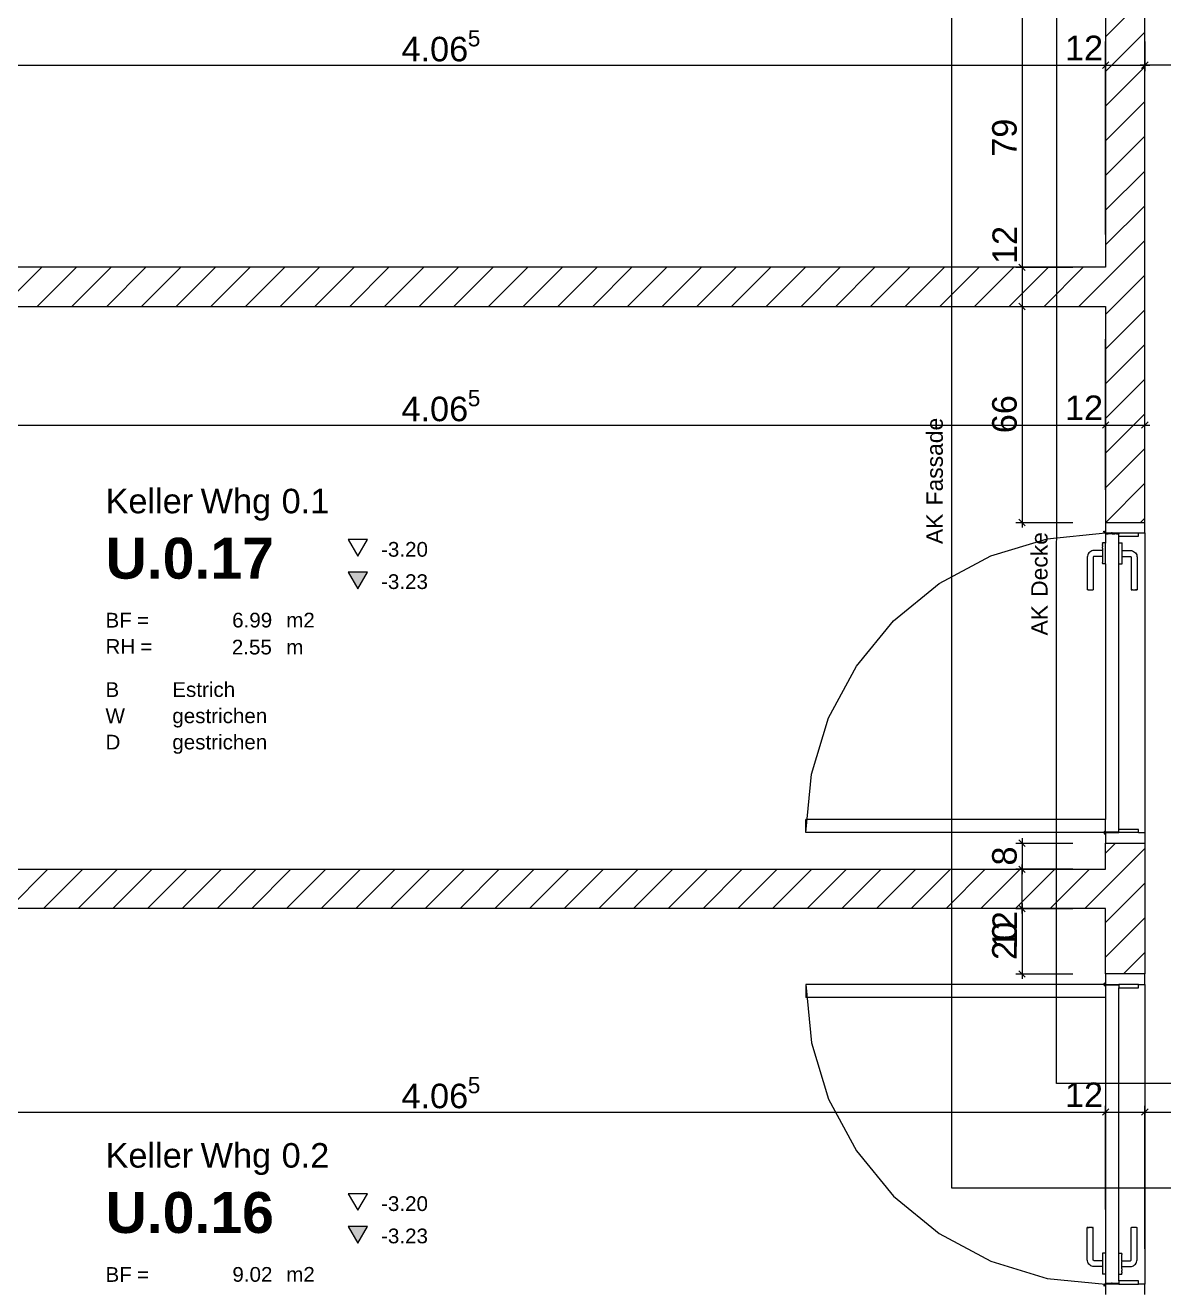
# Model space of a CAD drawing. Extents: x 0 to 1189, y 0 to 841.
# Drawn here: x 69.3 to 138.9, y 533.3 to 610.4 of the extents above; entities that cross this region are included whole.
import ezdxf
from ezdxf.lldxf.tags import DXFTag

# ---------------------------------------------------------------- set-up
doc = ezdxf.new("R2010")
doc.units = 0
doc.layers.get('0').update_dxf_attribs({"lineweight": 35})
for name, color, linetype, lineweight in [('211.6 Mauerwerk Kontur', 7, 'Continuous', 25), ('211.6 Mauerwerk Schraffur', 7, 'Continuous', 25), ('273.0 Innentüren', 7, 'Continuous', 25), ('Bemassung', 7, 'Continuous', 25), ('Gebäude Kontur', 7, 'Continuous', 25), ('Hilfskörper', 7, 'Continuous', 25), ('Raumstempel', 7, 'Continuous', 25)]:
    doc.layers.add(name, color=color, linetype=linetype, lineweight=lineweight)
doc.styles.get("Standard").update_dxf_attribs({"font": 'arial.ttf'})
tags = doc.linetypes.add('DASHED2', pattern=[9.525, 6.35, -3.175]).pattern_tags.tags
tags[6:7] = [DXFTag(74, 4), DXFTag(75, 0), DXFTag(340, '0'), DXFTag(46, 1.0), DXFTag(50, 0.0), DXFTag(44, 0.0), DXFTag(45, 0.0)]
tags[4:5] = [DXFTag(74, 4), DXFTag(75, 0), DXFTag(340, '0'), DXFTag(46, 1.0), DXFTag(50, 0.0), DXFTag(44, 0.0), DXFTag(45, 0.0)]
tags = doc.linetypes.add('Strichlin_lang', pattern=[0.5, 0.3, -0.2]).pattern_tags.tags
tags[6:7] = [DXFTag(74, 4), DXFTag(75, 0), DXFTag(340, '0'), DXFTag(46, 1.0), DXFTag(50, 0.0), DXFTag(44, 0.0), DXFTag(45, 0.0)]
tags[4:5] = [DXFTag(74, 4), DXFTag(75, 0), DXFTag(340, '0'), DXFTag(46, 1.0), DXFTag(50, 0.0), DXFTag(44, 0.0), DXFTag(45, 0.0)]

# ---------------------------------------------------------------- blocks, each defined once
blk = doc.blocks.new('Referenz-A0SO6TOG06', base_point=(4.401, 96.704))
at = {"layer": '211.6 Mauerwerk Kontur', "color": 0, "lineweight": 18}
for p, q in [((135.341, 611.442), (135.341, 595.642)), ((137.74, 580.042), (137.741, 611.442)), ((135.341, 595.642), (54.041, 595.645)), ((54.041, 593.245), (135.341, 593.242)), ((135.341, 593.242), (135.34, 580.042)), ((135.34, 580.042), (137.74, 580.042)), ((135.34, 558.842), (135.34, 560.442)), ((135.34, 560.442), (137.74, 560.442)), ((137.74, 560.442), (137.739, 552.442)), ((54.04, 558.845), (135.34, 558.842)), ((135.339, 556.442), (54.04, 556.445)), ((135.339, 552.442), (135.339, 556.442)), ((137.739, 552.442), (135.339, 552.442))]:
    blk.add_line(p, q, dxfattribs=at)
at = {"layer": '211.6 Mauerwerk Schraffur', "color": 0, "lineweight": 13}
for p, q in [((135.341, 609.737), (137.047, 611.442)), ((135.341, 607.615), (137.741, 610.015)), ((135.341, 605.494), (137.741, 607.894)), ((135.341, 603.372), (137.741, 605.772)), ((135.341, 601.251), (137.741, 603.651)), ((135.341, 599.13), (137.741, 601.53)), ((135.341, 597.008), (137.741, 599.408)), ((133.696, 593.242), (137.741, 597.287)), ((67.937, 593.244), (70.337, 595.644)), ((70.059, 593.244), (72.458, 595.644)), ((72.18, 593.244), (74.58, 595.644)), ((74.301, 593.244), (76.701, 595.644)), ((76.422, 593.244), (78.822, 595.644)), ((78.544, 593.244), (80.943, 595.644)), ((80.665, 593.244), (83.065, 595.644)), ((82.786, 593.244), (85.186, 595.644)), ((84.907, 593.244), (87.307, 595.644)), ((87.029, 593.244), (89.428, 595.644)), ((89.15, 593.244), (91.55, 595.644)), ((91.271, 593.244), (93.671, 595.644)), ((93.392, 593.244), (95.792, 595.644)), ((95.514, 593.244), (97.914, 595.643)), ((97.635, 593.243), (100.035, 595.643)), ((99.756, 593.243), (102.156, 595.643)), ((101.877, 593.243), (104.277, 595.643)), ((103.999, 593.243), (106.399, 595.643)), ((106.12, 593.243), (108.52, 595.643)), ((108.241, 593.243), (110.641, 595.643)), ((110.362, 593.243), (112.762, 595.643)), ((112.484, 593.243), (114.884, 595.643)), ((114.605, 593.243), (117.005, 595.643)), ((116.726, 593.243), (119.126, 595.643)), ((118.847, 593.243), (121.247, 595.643)), ((120.969, 593.243), (123.369, 595.643)), ((123.09, 593.243), (125.49, 595.643)), ((125.211, 593.243), (127.611, 595.643)), ((127.332, 593.243), (129.732, 595.643)), ((129.454, 593.243), (131.854, 595.642)), ((131.575, 593.242), (133.975, 595.642)), ((135.341, 592.765), (137.741, 595.166)), ((135.341, 590.644), (137.741, 593.044)), ((135.34, 588.523), (137.741, 590.923)), ((135.34, 586.401), (137.74, 588.801)), ((135.34, 584.28), (137.74, 586.68)), ((135.34, 582.159), (137.74, 584.559)), ((135.345, 580.042), (137.74, 582.437)), ((137.467, 580.042), (137.74, 580.316)), ((135.34, 559.83), (135.952, 560.442)), ((134.073, 556.442), (137.74, 560.108)), ((68.315, 556.444), (70.715, 558.844)), ((70.436, 556.444), (72.836, 558.844)), ((72.557, 556.444), (74.957, 558.844)), ((74.678, 556.444), (77.078, 558.844)), ((76.8, 556.444), (79.2, 558.844)), ((78.921, 556.444), (81.321, 558.844)), ((81.042, 556.444), (83.442, 558.844)), ((83.163, 556.444), (85.563, 558.844)), ((85.285, 556.444), (87.685, 558.844)), ((87.406, 556.444), (89.806, 558.844)), ((89.527, 556.444), (91.927, 558.844)), ((91.648, 556.444), (94.048, 558.844)), ((93.77, 556.444), (96.17, 558.844)), ((95.891, 556.444), (98.291, 558.843)), ((98.012, 556.443), (100.412, 558.843)), ((100.133, 556.443), (102.533, 558.843)), ((102.255, 556.443), (104.655, 558.843)), ((104.376, 556.443), (106.776, 558.843)), ((106.497, 556.443), (108.897, 558.843)), ((108.618, 556.443), (111.018, 558.843)), ((110.74, 556.443), (113.14, 558.843)), ((112.861, 556.443), (115.261, 558.843)), ((114.982, 556.443), (117.382, 558.843)), ((117.103, 556.443), (119.503, 558.843)), ((119.225, 556.443), (121.625, 558.843)), ((121.346, 556.443), (123.746, 558.843)), ((123.467, 556.443), (125.867, 558.843)), ((125.588, 556.443), (127.988, 558.843)), ((127.71, 556.443), (130.11, 558.842)), ((129.831, 556.442), (132.231, 558.842)), ((131.952, 556.442), (134.352, 558.842)), ((135.339, 555.587), (137.74, 557.987)), ((135.339, 553.466), (137.739, 555.866)), ((136.437, 552.442), (137.739, 553.744))]:
    blk.add_line(p, q, dxfattribs=at)
at = {"layer": '273.0 Innentüren', "color": 0, "lineweight": 13}
for p, q in [((135.34, 580.042), (135.341, 579.419)), ((137.741, 579.402), (137.74, 580.042)), ((128.33, 578.008), (131.766, 579.05)), ((131.766, 579.05), (135.341, 579.402)), ((135.234, 579.509), (135.264, 579.509)), ((135.238, 579.476), (135.234, 579.509)), ((135.238, 579.476), (135.25, 579.446)), ((135.295, 579.399), (135.25, 579.446)), ((135.264, 579.509), (135.267, 579.492)), ((135.277, 579.462), (135.267, 579.492)), ((135.311, 579.427), (135.277, 579.462)), ((135.34, 579.387), (135.295, 579.399)), ((135.311, 579.427), (135.341, 579.419)), ((135.341, 579.402), (135.34, 579.387)), ((135.357, 579.382), (135.34, 579.387)), ((135.34, 579.387), (135.341, 579.352)), ((135.341, 579.352), (135.34, 578.792)), ((135.341, 579.419), (135.341, 579.402)), ((135.341, 579.402), (135.592, 579.402)), ((135.341, 579.352), (135.487, 579.352)), ((135.357, 579.382), (135.592, 579.382)), ((135.487, 579.352), (135.487, 579.372)), ((135.637, 579.372), (135.487, 579.372)), ((135.637, 579.352), (135.487, 579.352)), ((135.592, 579.402), (135.592, 579.382)), ((135.592, 579.402), (135.62, 579.402)), ((135.592, 579.382), (135.608, 579.387)), ((135.592, 579.382), (135.645, 579.382)), ((135.608, 579.387), (135.619, 579.398)), ((135.619, 579.398), (135.62, 579.402)), ((135.62, 579.402), (135.645, 579.402)), ((135.637, 579.352), (135.637, 579.372)), ((135.637, 579.372), (135.645, 579.372)), ((135.637, 579.352), (135.645, 579.352)), ((135.645, 579.382), (135.645, 579.402)), ((135.645, 579.402), (135.691, 579.402)), ((135.645, 579.372), (135.645, 579.382)), ((135.691, 579.382), (135.645, 579.382)), ((135.645, 579.352), (135.645, 579.372)), ((135.691, 579.372), (135.645, 579.372)), ((135.689, 579.352), (135.645, 579.352)), ((135.691, 579.352), (135.689, 579.352)), ((135.741, 579.402), (135.691, 579.402)), ((135.691, 579.382), (135.741, 579.382)), ((135.741, 579.372), (135.691, 579.372)), ((135.741, 579.352), (135.691, 579.352)), ((135.741, 579.402), (135.899, 579.402)), ((135.741, 579.382), (135.899, 579.382)), ((135.741, 579.372), (135.899, 579.372)), ((135.741, 579.352), (135.79, 579.352)), ((135.792, 579.352), (135.79, 579.352)), ((135.792, 579.352), (135.899, 579.352)), ((135.899, 579.402), (135.899, 579.382)), ((135.899, 579.402), (135.917, 579.402)), ((135.899, 579.382), (135.899, 579.372)), ((135.917, 579.382), (135.899, 579.382)), ((135.899, 579.372), (135.907, 579.372)), ((135.899, 579.372), (135.899, 579.352)), ((135.907, 579.352), (135.899, 579.352)), ((135.907, 579.352), (135.907, 579.372)), ((135.995, 579.372), (135.907, 579.372)), ((135.995, 579.352), (135.907, 579.352)), ((135.917, 579.402), (135.917, 579.382)), ((135.917, 579.402), (135.995, 579.402)), ((135.917, 579.382), (135.995, 579.382)), ((135.995, 579.402), (135.995, 579.382)), ((135.995, 579.402), (136.141, 579.402)), ((135.995, 579.352), (135.995, 579.372)), ((135.995, 579.352), (136.141, 579.352)), ((136.14, 578.792), (136.141, 579.202)), ((136.141, 579.402), (136.141, 579.352)), ((136.141, 579.402), (137.341, 579.402)), ((136.141, 579.202), (136.141, 579.352)), ((136.141, 579.202), (137.341, 579.202)), ((137.341, 579.202), (137.341, 579.402)), ((137.341, 579.402), (137.741, 579.402)), ((134.276, 578.123), (134.245, 578.056)), ((134.318, 578.183), (134.276, 578.123)), ((134.37, 578.235), (134.318, 578.183)), ((134.43, 578.277), (134.37, 578.235)), ((134.497, 578.308), (134.43, 578.277)), ((134.567, 578.327), (134.497, 578.308)), ((134.633, 578.332), (134.567, 578.327)), ((135.14, 578.332), (134.633, 578.332)), ((135.14, 578.783), (135.14, 578.792)), ((135.34, 578.792), (135.14, 578.792)), ((135.14, 578.783), (135.14, 578.754)), ((135.14, 578.754), (135.14, 578.707)), ((135.14, 578.643), (135.14, 578.707)), ((135.14, 578.643), (135.14, 578.564)), ((135.14, 578.472), (135.14, 578.564)), ((135.14, 578.472), (135.14, 578.371)), ((135.14, 578.371), (135.14, 578.332)), ((135.14, 578.332), (135.14, 578.308)), ((135.14, 578.308), (135.14, 578.29)), ((135.14, 578.29), (135.14, 578.268)), ((135.14, 578.268), (135.14, 578.263)), ((135.14, 578.263), (135.14, 578.242)), ((135.14, 578.242), (135.14, 578.214)), ((135.14, 578.214), (135.14, 578.184)), ((135.14, 578.184), (135.14, 578.152)), ((135.14, 578.152), (135.14, 578.121)), ((135.14, 578.121), (135.14, 578.091)), ((135.34, 578.792), (135.34, 578.783)), ((135.34, 578.754), (135.34, 578.783)), ((135.34, 578.707), (135.34, 578.754)), ((135.34, 578.643), (135.34, 578.707)), ((135.34, 578.564), (135.34, 578.643)), ((135.34, 578.472), (135.34, 578.564)), ((135.34, 578.371), (135.34, 578.472)), ((135.34, 578.263), (135.34, 578.371)), ((135.34, 578.152), (135.34, 578.263)), ((135.34, 578.041), (135.34, 578.152)), ((136.14, 578.783), (136.14, 578.792)), ((136.14, 578.792), (136.34, 578.792)), ((136.14, 578.754), (136.14, 578.783)), ((136.14, 578.707), (136.14, 578.754)), ((136.14, 578.643), (136.14, 578.707)), ((136.14, 578.564), (136.14, 578.643)), ((136.14, 578.472), (136.14, 578.564)), ((136.14, 578.371), (136.14, 578.472)), ((136.14, 578.263), (136.14, 578.371)), ((136.14, 578.152), (136.14, 578.263)), ((136.14, 578.041), (136.14, 578.152)), ((136.34, 578.783), (136.34, 578.792)), ((136.34, 578.754), (136.34, 578.783)), ((136.34, 578.707), (136.34, 578.754)), ((136.34, 578.643), (136.34, 578.707)), ((136.34, 578.564), (136.34, 578.643)), ((136.34, 578.472), (136.34, 578.564)), ((136.34, 578.371), (136.34, 578.472)), ((136.34, 578.332), (136.34, 578.371)), ((136.34, 578.332), (136.848, 578.332)), ((136.34, 578.308), (136.34, 578.332)), ((136.34, 578.29), (136.34, 578.308)), ((136.34, 578.268), (136.34, 578.29)), ((136.34, 578.263), (136.34, 578.268)), ((136.34, 578.242), (136.34, 578.263)), ((136.34, 578.214), (136.34, 578.242)), ((136.34, 578.184), (136.34, 578.214)), ((136.34, 578.152), (136.34, 578.184)), ((136.34, 578.121), (136.34, 578.152)), ((136.34, 578.091), (136.34, 578.121)), ((136.848, 578.332), (136.914, 578.327)), ((136.914, 578.327), (136.984, 578.308)), ((136.984, 578.308), (137.051, 578.277)), ((137.051, 578.277), (137.111, 578.235)), ((137.111, 578.235), (137.163, 578.183)), ((137.163, 578.183), (137.205, 578.123)), ((137.205, 578.123), (137.236, 578.056)), ((125.162, 576.315), (128.33, 578.008)), ((134.226, 577.985), (134.22, 577.92)), ((134.22, 577.92), (134.22, 575.932)), ((134.245, 578.056), (134.226, 577.985)), ((134.582, 577.923), (134.58, 577.904)), ((134.58, 577.904), (134.58, 575.932)), ((134.585, 577.933), (134.582, 577.923)), ((134.589, 577.942), (134.585, 577.933)), ((134.595, 577.95), (134.589, 577.942)), ((134.602, 577.958), (134.595, 577.95)), ((134.611, 577.964), (134.602, 577.958)), ((134.62, 577.968), (134.611, 577.964)), ((134.63, 577.971), (134.62, 577.968)), ((134.648, 577.972), (134.63, 577.971)), ((135.14, 577.972), (134.648, 577.972)), ((135.14, 578.091), (135.14, 578.062)), ((135.14, 578.062), (135.14, 578.041)), ((135.14, 578.041), (135.14, 578.037)), ((135.14, 578.037), (135.14, 578.014)), ((135.14, 577.983), (135.14, 578.014)), ((135.14, 577.983), (135.14, 577.975)), ((135.14, 577.975), (135.14, 577.972)), ((135.14, 577.972), (135.14, 577.933)), ((135.14, 577.933), (135.14, 577.832)), ((135.14, 577.832), (135.14, 577.741)), ((135.14, 577.741), (135.14, 577.662)), ((135.14, 577.662), (135.14, 577.598)), ((135.14, 577.551), (135.14, 577.598)), ((135.14, 577.551), (135.14, 577.522)), ((135.14, 577.512), (135.14, 577.522)), ((135.34, 577.512), (135.14, 577.512)), ((135.34, 577.933), (135.34, 578.041)), ((135.34, 577.832), (135.34, 577.933)), ((135.34, 577.741), (135.34, 577.832)), ((135.34, 577.662), (135.34, 577.741)), ((135.34, 577.598), (135.34, 577.662)), ((135.34, 577.551), (135.34, 577.598)), ((135.34, 577.522), (135.34, 577.551)), ((135.34, 577.512), (135.34, 577.522)), ((135.34, 577.512), (135.34, 561.882)), ((136.14, 577.933), (136.14, 578.041)), ((136.14, 577.832), (136.14, 577.933)), ((136.14, 577.741), (136.14, 577.832)), ((136.14, 577.662), (136.14, 577.741)), ((136.14, 577.598), (136.14, 577.662)), ((136.14, 577.551), (136.14, 577.598)), ((136.14, 577.522), (136.14, 577.551)), ((136.14, 577.512), (136.14, 577.522)), ((136.14, 561.282), (136.14, 577.512)), ((136.14, 577.512), (136.34, 577.512)), ((136.34, 578.062), (136.34, 578.091)), ((136.34, 578.041), (136.34, 578.062)), ((136.34, 578.037), (136.34, 578.041)), ((136.34, 578.014), (136.34, 578.037)), ((136.34, 577.983), (136.34, 578.014)), ((136.34, 577.975), (136.34, 577.983)), ((136.34, 577.972), (136.34, 577.975)), ((136.34, 577.972), (136.833, 577.972)), ((136.34, 577.933), (136.34, 577.972)), ((136.34, 577.832), (136.34, 577.933)), ((136.34, 577.741), (136.34, 577.832)), ((136.34, 577.662), (136.34, 577.741)), ((136.34, 577.598), (136.34, 577.662)), ((136.34, 577.551), (136.34, 577.598)), ((136.34, 577.522), (136.34, 577.551)), ((136.34, 577.512), (136.34, 577.522)), ((136.833, 577.972), (136.851, 577.971)), ((136.851, 577.971), (136.861, 577.968)), ((136.861, 577.968), (136.87, 577.964)), ((136.87, 577.964), (136.879, 577.958)), ((136.879, 577.958), (136.886, 577.95)), ((136.886, 577.95), (136.892, 577.942)), ((136.892, 577.942), (136.896, 577.933)), ((136.896, 577.933), (136.899, 577.923)), ((136.899, 577.923), (136.9, 577.904)), ((136.9, 577.904), (136.9, 575.932)), ((137.236, 578.056), (137.255, 577.985)), ((137.255, 577.985), (137.26, 577.92)), ((137.26, 577.92), (137.26, 575.932)), ((122.386, 574.037), (125.162, 576.315)), ((134.263, 575.932), (134.22, 575.932)), ((134.263, 575.932), (134.285, 575.932)), ((134.285, 575.932), (134.31, 575.932)), ((134.31, 575.932), (134.339, 575.932)), ((134.339, 575.932), (134.369, 575.932)), ((134.369, 575.932), (134.4, 575.932)), ((134.4, 575.932), (134.432, 575.932)), ((134.432, 575.932), (134.462, 575.932)), ((134.462, 575.932), (134.49, 575.932)), ((134.49, 575.932), (134.538, 575.932)), ((134.538, 575.932), (134.556, 575.932)), ((134.556, 575.932), (134.57, 575.932)), ((134.58, 575.932), (134.57, 575.932)), ((136.9, 575.932), (136.911, 575.932)), ((136.911, 575.932), (136.925, 575.932)), ((136.925, 575.932), (136.943, 575.932)), ((136.99, 575.932), (136.943, 575.932)), ((136.99, 575.932), (137.019, 575.932)), ((137.019, 575.932), (137.049, 575.932)), ((137.049, 575.932), (137.08, 575.932)), ((137.08, 575.932), (137.112, 575.932)), ((137.112, 575.932), (137.142, 575.932)), ((137.17, 575.932), (137.142, 575.932)), ((137.17, 575.932), (137.196, 575.932)), ((137.218, 575.932), (137.196, 575.932)), ((137.218, 575.932), (137.26, 575.932)), ((120.108, 571.261), (122.386, 574.037)), ((118.415, 568.094), (120.108, 571.261)), ((117.372, 564.657), (118.415, 568.094)), ((117.02, 561.083), (117.372, 564.657)), ((117.02, 561.083), (117.02, 561.883)), ((135.34, 561.882), (117.02, 561.883)), ((135.253, 561.132), (135.243, 561.108)), ((135.269, 561.153), (135.253, 561.132)), ((135.29, 561.169), (135.269, 561.153)), ((135.314, 561.179), (135.29, 561.169)), ((135.34, 561.182), (135.314, 561.179)), ((135.34, 561.182), (135.34, 561.882)), ((135.34, 561.132), (135.34, 561.182)), ((135.34, 561.082), (135.34, 561.132)), ((135.34, 561.132), (135.427, 561.132)), ((135.437, 561.108), (135.427, 561.132)), ((135.427, 561.132), (136.14, 561.132)), ((137.34, 561.282), (136.14, 561.282)), ((136.14, 561.132), (136.14, 561.282)), ((136.14, 561.132), (136.14, 561.082)), ((137.34, 561.082), (137.34, 561.282)), ((135.24, 561.082), (117.02, 561.083)), ((135.243, 561.108), (135.24, 561.082)), ((135.24, 561.082), (135.243, 561.056)), ((135.34, 561.082), (135.24, 561.082)), ((135.243, 561.056), (135.253, 561.032)), ((135.253, 561.032), (135.269, 561.012)), ((135.269, 561.012), (135.29, 560.996)), ((135.29, 560.996), (135.314, 560.986)), ((135.314, 560.986), (135.34, 560.982)), ((135.34, 561.082), (135.34, 560.982)), ((135.34, 561.082), (135.44, 561.082)), ((135.34, 560.982), (135.34, 560.442)), ((135.44, 561.082), (135.437, 561.108)), ((135.44, 561.082), (136.14, 561.082)), ((137.34, 561.082), (136.14, 561.082)), ((137.34, 561.082), (137.74, 561.082)), ((137.74, 561.082), (137.74, 560.442)), ((135.243, 551.828), (135.253, 551.852)), ((135.253, 551.852), (135.269, 551.873)), ((135.269, 551.873), (135.29, 551.889)), ((135.29, 551.889), (135.314, 551.899)), ((135.314, 551.899), (135.34, 551.902)), ((135.339, 552.442), (135.34, 551.902)), ((135.34, 551.902), (135.34, 551.802)), ((137.74, 551.802), (137.739, 552.442)), ((117.02, 551.803), (117.02, 551.003)), ((135.24, 551.802), (117.02, 551.803)), ((117.02, 551.803), (117.372, 548.229)), ((135.24, 551.802), (135.243, 551.828)), ((135.243, 551.776), (135.24, 551.802)), ((135.34, 551.802), (135.24, 551.802)), ((135.253, 551.752), (135.243, 551.776)), ((135.269, 551.732), (135.253, 551.752)), ((135.29, 551.716), (135.269, 551.732)), ((135.314, 551.706), (135.29, 551.716)), ((135.34, 551.702), (135.314, 551.706)), ((135.34, 551.752), (135.34, 551.802)), ((135.34, 551.802), (135.44, 551.802)), ((135.34, 551.752), (135.34, 551.702)), ((135.426, 551.752), (135.34, 551.752)), ((135.34, 551.702), (135.34, 551.002)), ((135.436, 551.776), (135.426, 551.752)), ((136.14, 551.752), (135.426, 551.752)), ((135.44, 551.802), (135.436, 551.776)), ((135.44, 551.802), (136.14, 551.802)), ((136.139, 535.372), (136.14, 551.602)), ((136.14, 551.802), (136.14, 551.752)), ((137.34, 551.802), (136.14, 551.802)), ((136.14, 551.752), (136.14, 551.602)), ((136.14, 551.602), (137.34, 551.602)), ((137.34, 551.802), (137.74, 551.802)), ((137.34, 551.602), (137.34, 551.802)), ((135.34, 551.002), (117.02, 551.003)), ((135.34, 551.002), (135.339, 535.372)), ((117.372, 548.229), (118.414, 544.792)), ((118.414, 544.792), (120.107, 541.625)), ((120.107, 541.625), (122.385, 538.849)), ((122.385, 538.849), (125.161, 536.57)), ((125.161, 536.57), (128.328, 534.877)), ((134.219, 534.965), (134.219, 536.952)), ((134.261, 536.952), (134.219, 536.952)), ((134.261, 536.952), (134.284, 536.952)), ((134.309, 536.952), (134.284, 536.952)), ((134.309, 536.952), (134.338, 536.952)), ((134.368, 536.952), (134.338, 536.952)), ((134.399, 536.952), (134.368, 536.952)), ((134.43, 536.952), (134.399, 536.952)), ((134.461, 536.952), (134.43, 536.952)), ((134.489, 536.952), (134.461, 536.952)), ((134.489, 536.952), (134.537, 536.952)), ((134.555, 536.952), (134.537, 536.952)), ((134.568, 536.952), (134.555, 536.952)), ((134.579, 536.952), (134.568, 536.952)), ((134.579, 534.98), (134.579, 536.952)), ((136.899, 534.98), (136.899, 536.952)), ((136.899, 536.952), (136.91, 536.952)), ((136.923, 536.952), (136.91, 536.952)), ((136.941, 536.952), (136.923, 536.952)), ((136.989, 536.952), (136.941, 536.952)), ((137.018, 536.952), (136.989, 536.952)), ((137.048, 536.952), (137.018, 536.952)), ((137.079, 536.952), (137.048, 536.952)), ((137.11, 536.952), (137.079, 536.952)), ((137.141, 536.952), (137.11, 536.952)), ((137.169, 536.952), (137.141, 536.952)), ((137.195, 536.952), (137.169, 536.952)), ((137.217, 536.952), (137.195, 536.952)), ((137.217, 536.952), (137.259, 536.952)), ((137.259, 534.964), (137.259, 536.952)), ((128.328, 534.877), (131.765, 533.834)), ((134.225, 534.899), (134.219, 534.965)), ((134.244, 534.828), (134.225, 534.899)), ((134.581, 534.962), (134.579, 534.98)), ((134.583, 534.952), (134.581, 534.962)), ((134.588, 534.943), (134.583, 534.952)), ((134.594, 534.934), (134.588, 534.943)), ((134.601, 534.927), (134.594, 534.934)), ((134.609, 534.921), (134.601, 534.927)), ((134.619, 534.917), (134.609, 534.921)), ((134.629, 534.914), (134.619, 534.917)), ((134.647, 534.912), (134.629, 534.914)), ((135.139, 534.912), (134.647, 534.912)), ((135.339, 535.372), (135.139, 535.372)), ((135.139, 535.372), (135.139, 535.363)), ((135.139, 535.363), (135.139, 535.334)), ((135.139, 535.334), (135.139, 535.287)), ((135.139, 535.287), (135.139, 535.223)), ((135.139, 535.223), (135.139, 535.144)), ((135.139, 535.144), (135.139, 535.052)), ((135.139, 535.052), (135.139, 534.951)), ((135.139, 534.951), (135.139, 534.912)), ((135.139, 534.912), (135.139, 534.91)), ((135.139, 534.91), (135.139, 534.901)), ((135.139, 534.901), (135.139, 534.87)), ((135.339, 535.372), (135.339, 535.363)), ((135.339, 535.363), (135.339, 535.334)), ((135.339, 535.334), (135.339, 535.287)), ((135.339, 535.287), (135.339, 535.223)), ((135.339, 535.223), (135.339, 535.144)), ((135.339, 535.144), (135.339, 535.052)), ((135.339, 535.052), (135.339, 534.951)), ((135.339, 534.951), (135.339, 534.843)), ((136.139, 535.372), (136.339, 535.372)), ((136.139, 535.363), (136.139, 535.372)), ((136.139, 535.334), (136.139, 535.363)), ((136.139, 535.287), (136.139, 535.334)), ((136.139, 535.223), (136.139, 535.287)), ((136.139, 535.144), (136.139, 535.223)), ((136.139, 535.052), (136.139, 535.144)), ((136.139, 534.951), (136.139, 535.052)), ((136.139, 534.843), (136.139, 534.951)), ((136.339, 535.372), (136.339, 535.363)), ((136.339, 535.334), (136.339, 535.363)), ((136.339, 535.334), (136.339, 535.287)), ((136.339, 535.223), (136.339, 535.287)), ((136.339, 535.144), (136.339, 535.223)), ((136.339, 535.052), (136.339, 535.144)), ((136.339, 534.951), (136.339, 535.052)), ((136.339, 534.912), (136.339, 534.951)), ((136.339, 534.912), (136.831, 534.912)), ((136.339, 534.91), (136.339, 534.912)), ((136.339, 534.901), (136.339, 534.91)), ((136.339, 534.901), (136.339, 534.87)), ((136.831, 534.912), (136.849, 534.914)), ((136.849, 534.914), (136.859, 534.917)), ((136.859, 534.917), (136.869, 534.921)), ((136.869, 534.921), (136.877, 534.927)), ((136.877, 534.927), (136.885, 534.934)), ((136.885, 534.934), (136.891, 534.943)), ((136.891, 534.943), (136.895, 534.952)), ((136.895, 534.952), (136.898, 534.962)), ((136.898, 534.962), (136.899, 534.98)), ((137.234, 534.828), (137.253, 534.899)), ((137.253, 534.899), (137.259, 534.964)), ((134.275, 534.762), (134.244, 534.828)), ((134.317, 534.702), (134.275, 534.762)), ((134.369, 534.65), (134.317, 534.702)), ((134.429, 534.608), (134.369, 534.65)), ((134.495, 534.577), (134.429, 534.608)), ((134.566, 534.558), (134.495, 534.577)), ((134.631, 534.552), (134.566, 534.558)), ((135.139, 534.552), (134.631, 534.552)), ((135.139, 534.87), (135.139, 534.848)), ((135.139, 534.848), (135.139, 534.843)), ((135.139, 534.843), (135.139, 534.822)), ((135.139, 534.822), (135.139, 534.794)), ((135.139, 534.794), (135.139, 534.764)), ((135.139, 534.764), (135.139, 534.732)), ((135.139, 534.732), (135.139, 534.701)), ((135.139, 534.701), (135.139, 534.671)), ((135.139, 534.671), (135.139, 534.642)), ((135.139, 534.642), (135.139, 534.621)), ((135.139, 534.621), (135.139, 534.617)), ((135.139, 534.617), (135.139, 534.594)), ((135.139, 534.594), (135.139, 534.576)), ((135.139, 534.576), (135.139, 534.552)), ((135.139, 534.552), (135.139, 534.513)), ((135.139, 534.513), (135.139, 534.412)), ((135.139, 534.412), (135.139, 534.321)), ((135.139, 534.321), (135.139, 534.242)), ((135.139, 534.242), (135.139, 534.178)), ((135.139, 534.178), (135.139, 534.131)), ((135.139, 534.131), (135.139, 534.102)), ((135.139, 534.102), (135.139, 534.092)), ((135.339, 534.843), (135.339, 534.732)), ((135.339, 534.732), (135.339, 534.621)), ((135.339, 534.621), (135.339, 534.513)), ((135.339, 534.513), (135.339, 534.412)), ((135.339, 534.412), (135.339, 534.321)), ((135.339, 534.321), (135.339, 534.242)), ((135.339, 534.242), (135.339, 534.178)), ((135.339, 534.178), (135.339, 534.131)), ((135.339, 534.131), (135.339, 534.102)), ((135.339, 534.102), (135.339, 534.092)), ((136.139, 534.732), (136.139, 534.843)), ((136.139, 534.621), (136.139, 534.732)), ((136.139, 534.513), (136.139, 534.621)), ((136.139, 534.412), (136.139, 534.513)), ((136.139, 534.321), (136.139, 534.412)), ((136.139, 534.242), (136.139, 534.321)), ((136.139, 534.178), (136.139, 534.242)), ((136.139, 534.131), (136.139, 534.178)), ((136.139, 534.102), (136.139, 534.131)), ((136.139, 534.092), (136.139, 534.102)), ((136.339, 534.848), (136.339, 534.87)), ((136.339, 534.843), (136.339, 534.848)), ((136.339, 534.822), (136.339, 534.843)), ((136.339, 534.794), (136.339, 534.822)), ((136.339, 534.764), (136.339, 534.794)), ((136.339, 534.732), (136.339, 534.764)), ((136.339, 534.701), (136.339, 534.732)), ((136.339, 534.671), (136.339, 534.701)), ((136.339, 534.642), (136.339, 534.671)), ((136.339, 534.621), (136.339, 534.642)), ((136.339, 534.617), (136.339, 534.621)), ((136.339, 534.594), (136.339, 534.617)), ((136.339, 534.576), (136.339, 534.594)), ((136.339, 534.552), (136.339, 534.576)), ((136.339, 534.552), (136.847, 534.552)), ((136.339, 534.513), (136.339, 534.552)), ((136.339, 534.412), (136.339, 534.513)), ((136.339, 534.412), (136.339, 534.321)), ((136.339, 534.242), (136.339, 534.321)), ((136.339, 534.242), (136.339, 534.178)), ((136.339, 534.131), (136.339, 534.178)), ((136.339, 534.102), (136.339, 534.131)), ((136.339, 534.102), (136.339, 534.092)), ((136.847, 534.552), (136.912, 534.558)), ((136.912, 534.558), (136.983, 534.577)), ((136.983, 534.577), (137.049, 534.608)), ((137.049, 534.608), (137.11, 534.65)), ((137.11, 534.65), (137.161, 534.702)), ((137.161, 534.702), (137.203, 534.762)), ((137.203, 534.762), (137.234, 534.828)), ((131.765, 533.834), (135.339, 533.482)), ((135.339, 534.092), (135.139, 534.092)), ((135.236, 533.408), (135.232, 533.375)), ((135.232, 533.375), (135.263, 533.375)), ((135.236, 533.408), (135.249, 533.439)), ((135.294, 533.485), (135.249, 533.439)), ((135.263, 533.375), (135.265, 533.392)), ((135.275, 533.423), (135.265, 533.392)), ((135.309, 533.458), (135.275, 533.423)), ((135.339, 533.498), (135.294, 533.485)), ((135.309, 533.458), (135.339, 533.466)), ((135.339, 534.092), (135.339, 533.532)), ((135.339, 533.498), (135.339, 533.532)), ((135.339, 533.532), (135.485, 533.532)), ((135.356, 533.502), (135.339, 533.498)), ((135.339, 533.482), (135.339, 533.498)), ((135.339, 533.482), (135.339, 533.466)), ((135.591, 533.482), (135.339, 533.482)), ((135.339, 533.466), (135.339, 532.842)), ((135.356, 533.502), (135.591, 533.502)), ((135.485, 533.532), (135.485, 533.512)), ((135.485, 533.532), (135.636, 533.532)), ((135.636, 533.512), (135.485, 533.512)), ((135.591, 533.482), (135.591, 533.502)), ((135.591, 533.502), (135.606, 533.498)), ((135.591, 533.502), (135.644, 533.502)), ((135.619, 533.482), (135.591, 533.482)), ((135.606, 533.498), (135.618, 533.486)), ((135.618, 533.486), (135.619, 533.482)), ((135.644, 533.482), (135.619, 533.482)), ((135.636, 533.532), (135.636, 533.512)), ((135.636, 533.532), (135.644, 533.532)), ((135.636, 533.512), (135.644, 533.512)), ((135.644, 533.532), (135.688, 533.532)), ((135.644, 533.532), (135.644, 533.512)), ((135.644, 533.512), (135.644, 533.502)), ((135.69, 533.512), (135.644, 533.512)), ((135.644, 533.502), (135.644, 533.482)), ((135.69, 533.502), (135.644, 533.502)), ((135.69, 533.482), (135.644, 533.482)), ((135.688, 533.532), (135.69, 533.532)), ((135.739, 533.532), (135.69, 533.532)), ((135.739, 533.512), (135.69, 533.512)), ((135.69, 533.502), (135.739, 533.502)), ((135.739, 533.482), (135.69, 533.482)), ((135.739, 533.532), (135.788, 533.532)), ((135.739, 533.512), (135.898, 533.512)), ((135.739, 533.502), (135.898, 533.502)), ((135.898, 533.482), (135.739, 533.482)), ((135.788, 533.532), (135.79, 533.532)), ((135.79, 533.532), (135.898, 533.532)), ((135.898, 533.532), (135.906, 533.532)), ((135.898, 533.512), (135.898, 533.532)), ((135.898, 533.512), (135.906, 533.512)), ((135.898, 533.502), (135.898, 533.512)), ((135.898, 533.482), (135.898, 533.502)), ((135.916, 533.502), (135.898, 533.502)), ((135.916, 533.482), (135.898, 533.482)), ((135.906, 533.532), (135.906, 533.512)), ((135.906, 533.532), (135.993, 533.532)), ((135.993, 533.512), (135.906, 533.512)), ((135.916, 533.482), (135.916, 533.502)), ((135.916, 533.502), (135.993, 533.502)), ((135.993, 533.482), (135.916, 533.482)), ((135.993, 533.532), (135.993, 533.512)), ((135.993, 533.532), (136.139, 533.532)), ((135.993, 533.482), (135.993, 533.502)), ((136.139, 533.482), (135.993, 533.482)), ((136.139, 534.092), (136.339, 534.092)), ((136.139, 533.682), (136.139, 534.092)), ((137.339, 533.682), (136.139, 533.682)), ((136.139, 533.682), (136.139, 533.532)), ((136.139, 533.532), (136.139, 533.482)), ((136.139, 533.482), (137.339, 533.482)), ((137.339, 533.482), (137.339, 533.682)), ((137.739, 533.482), (137.339, 533.482)), ((137.739, 532.842), (137.739, 533.482))]:
    blk.add_line(p, q, dxfattribs=at)
at = {"layer": 'Bemassung', "color": 0, "lineweight": 13}
for p, q in [((130.23, 611.442), (130.23, 595.642)), ((135.341, 607.626), (135.341, 609.442)), ((137.741, 609.442), (137.741, 607.626)), ((137.741, 607.626), (137.741, 609.442)), ((135.141, 607.801), (135.541, 608.201)), ((135.541, 608.201), (135.141, 607.801)), ((135.341, 597.642), (135.341, 608.376)), ((137.941, 608.201), (137.541, 607.801)), ((137.541, 607.801), (137.941, 608.201)), ((54.045, 608.001), (135.341, 608.001)), ((135.041, 608.001), (135.341, 608.001)), ((135.341, 608.001), (135.641, 608.001)), ((135.341, 608.001), (137.741, 608.001)), ((137.741, 608.001), (137.441, 608.001)), ((165.741, 608.001), (137.741, 608.001)), ((137.741, 608.001), (138.041, 608.001)), ((130.23, 595.942), (130.23, 595.642)), ((129.855, 595.642), (133.341, 595.642)), ((129.855, 595.642), (133.341, 595.642)), ((130.43, 595.442), (130.03, 595.842)), ((130.03, 595.842), (130.43, 595.442)), ((130.23, 595.642), (130.23, 593.242)), ((130.23, 595.642), (130.23, 595.342)), ((130.23, 593.542), (130.23, 593.242)), ((129.855, 593.242), (133.341, 593.242)), ((129.855, 593.242), (133.341, 593.242)), ((130.43, 593.042), (130.03, 593.442)), ((130.03, 593.442), (130.43, 593.042)), ((130.23, 593.242), (130.23, 580.042)), ((130.23, 593.242), (130.23, 592.942)), ((135.341, 585.626), (135.341, 591.242)), ((54.041, 586.001), (135.341, 586.001)), ((135.04, 586.001), (135.34, 586.001)), ((135.54, 586.201), (135.14, 585.801)), ((135.141, 585.801), (135.541, 586.201)), ((135.34, 582.042), (135.34, 586.376)), ((135.34, 586.001), (137.74, 586.001)), ((135.341, 586.001), (135.641, 586.001)), ((137.54, 585.801), (137.94, 586.201)), ((137.74, 579.642), (137.74, 586.376)), ((137.74, 586.001), (138.04, 586.001)), ((129.855, 580.042), (133.34, 580.042)), ((130.03, 580.242), (130.43, 579.842)), ((130.23, 580.042), (130.23, 579.742)), ((129.855, 560.442), (133.34, 560.442)), ((130.43, 560.242), (130.03, 560.642)), ((130.23, 560.742), (130.23, 560.442)), ((130.23, 560.442), (130.23, 558.842)), ((133.34, 558.842), (129.855, 558.842)), ((129.855, 558.842), (133.34, 558.842)), ((130.43, 558.642), (130.03, 559.042)), ((130.03, 559.042), (130.43, 558.642)), ((130.23, 558.842), (130.23, 559.142)), ((130.23, 556.442), (130.23, 558.842)), ((130.23, 558.842), (130.23, 558.542)), ((130.03, 556.642), (130.43, 556.242)), ((130.43, 556.242), (130.03, 556.642)), ((130.23, 556.742), (130.23, 556.442)), ((133.339, 556.442), (129.855, 556.442)), ((129.855, 556.442), (133.339, 556.442)), ((130.23, 556.142), (130.23, 556.442)), ((130.23, 556.442), (130.23, 552.442)), ((130.03, 552.642), (130.43, 552.242)), ((129.855, 552.442), (133.339, 552.442)), ((130.23, 552.442), (130.23, 552.142)), ((135.138, 543.801), (135.538, 544.201)), ((135.538, 544.201), (135.138, 543.801)), ((135.338, 538.042), (135.338, 544.376)), ((135.338, 538.042), (135.338, 544.376)), ((137.938, 544.201), (137.538, 543.801)), ((137.538, 543.801), (137.938, 544.201)), ((137.738, 535.642), (137.738, 544.376)), ((137.738, 535.642), (137.738, 544.376)), ((54.045, 544.001), (135.338, 544.001)), ((135.038, 544.001), (135.338, 544.001)), ((135.338, 544.001), (135.638, 544.001)), ((135.338, 544.001), (137.738, 544.001)), ((137.438, 544.001), (137.738, 544.001)), ((137.738, 544.001), (165.739, 544.001)), ((137.738, 544.001), (138.038, 544.001))]:
    blk.add_line(p, q, dxfattribs=at)
at = {"layer": 'Gebäude Kontur', "color": 0, "linetype": 'Strichlin_lang', "lineweight": 13, "ltscale": 0.13}
for p, q in [((125.94, 539.342), (125.943, 640.242)), ((132.341, 545.742), (132.351, 633.842)), ((154.336, 545.741), (132.341, 545.742)), ((147.94, 539.341), (125.94, 539.342))]:
    blk.add_line(p, q, dxfattribs=at)
at = {"layer": 'Hilfskörper', "color": 0, "linetype": 'DASHED2', "lineweight": 13, "ltscale": 0.13}
for p, q in [((137.741, 579.402), (137.74, 561.082)), ((137.74, 551.802), (137.739, 533.482))]:
    blk.add_line(p, q, dxfattribs=at)
at = {"layer": 'Raumstempel', "color": 0, "lineweight": 13}
for p, q in [((89.066, 579.001), (89.648, 577.993)), ((90.23, 579.001), (89.066, 579.001)), ((89.648, 577.993), (90.23, 579.001)), ((89.066, 577.001), (89.648, 575.993)), ((90.23, 577.001), (89.066, 577.001)), ((89.648, 575.993), (90.23, 577.001)), ((89.066, 539.001), (89.648, 537.993)), ((90.23, 539.001), (89.066, 539.001)), ((89.648, 537.993), (90.23, 539.001)), ((89.066, 537.001), (89.648, 535.993)), ((90.23, 537.001), (89.066, 537.001)), ((89.648, 535.993), (90.23, 537.001))]:
    blk.add_line(p, q, dxfattribs=at)
for points in [[(89.648, 575.993), (89.648, 577.001), (89.066, 577.001)], [(89.648, 575.993), (90.23, 577.001), (89.648, 577.001)], [(89.648, 535.993), (89.648, 537.001), (89.066, 537.001)], [(89.648, 535.993), (90.23, 537.001), (89.648, 537.001)]]:
    blk.add_solid(points, dxfattribs=at)
at = {"layer": 'Bemassung', "color": 0, "linetype": 'Continuous', "lineweight": 13, "ltscale": 0.13, "attachment_point": 1}
for s, insert, char_height in [('{\\fArial;4.06}', (92.313, 609.734), 1.5), ('{\\fArial;5}', (96.367, 610.139), 0.99), ('{\\fArial;12}', (132.853, 609.805), 1.5), ('{\\fArial;5}', (96.365, 588.139), 0.99), ('{\\fArial;4.06}', (92.311, 587.734), 1.5), ('{\\fArial;12}', (132.852, 587.805), 1.5), ('{\\fArial;4.06}', (92.312, 545.734), 1.5), ('{\\fArial;5}', (96.365, 546.139), 0.99), ('{\\fArial;12}', (132.85, 545.805), 1.5)]:
    blk.add_mtext(s, dxfattribs=dict(at, insert=insert, char_height=char_height))
at = {"layer": 'Bemassung', "color": 0, "linetype": 'Continuous', "lineweight": 13, "ltscale": 0.13, "char_height": 1.5, "attachment_point": 1, "rotation": 90}
for s, insert in [('{\\fArial;79}', (128.403, 602.398)), ('{\\fArial;12}', (128.425, 595.842)), ('{\\fArial;66}', (128.403, 585.498)), ('{\\fArial;8}', (128.403, 559.07)), ('{\\fArial;12}', (128.425, 553.954)), ('{\\fArial;20}', (128.403, 553.298))]:
    blk.add_mtext(s, dxfattribs=dict(at, insert=insert))
at = {"layer": 'Gebäude Kontur', "color": 0, "lineweight": 13, "char_height": 1, "attachment_point": 1, "rotation": 90}
for s, insert in [('{\\fArial;Fassade}', (124.391, 581.086)), ('{\\fArial;AK}', (124.391, 578.722)), ('{\\fArial;Decke}', (130.791, 575.496)), ('{\\fArial;AK}', (130.791, 573.135))]:
    blk.add_mtext(s, dxfattribs=dict(at, insert=insert))
at = {"layer": 'Raumstempel', "color": 0, "lineweight": 13, "attachment_point": 1}
for s, insert, char_height in [('{\\fArial;Keller}', (74.23, 582.104), 1.5), ('{\\fArial;Whg}', (80.041, 582.104), 1.5), ('{\\fArial;0.1}', (84.99, 582.104), 1.5), ('{\\fArial|b1|i0;U.0.17}', (74.23, 579.108), 2.5), ('{\\fArial;-3.20}', (91.066, 578.851), 0.9), ('{\\fArial;-3.23}', (91.066, 576.876), 0.9), ('{\\fArial;BF}', (74.23, 574.52), 0.9), ('{\\fArial;=}', (76.161, 574.52), 0.9), ('{\\fArial;6.99}', (81.967, 574.525), 0.9), ('{\\fArial;m2}', (85.27, 574.526), 0.9), ('{\\fArial;RH}', (74.23, 572.913), 0.9), ('{\\fArial;2.55}', (81.948, 572.875), 0.9), ('{\\fArial;=}', (76.364, 572.913), 0.9), ('{\\fArial;m}', (85.27, 572.874), 0.9), ('{\\fArial;B}', (74.23, 570.279), 0.9), ('{\\fArial;Estrich}', (78.31, 570.28), 0.9), ('{\\fArial;W}', (74.23, 568.672), 0.9), ('{\\fArial;gestrichen}', (78.31, 568.675), 0.9), ('{\\fArial;D}', (74.23, 567.065), 0.9), ('{\\fArial;gestrichen}', (78.31, 567.07), 0.9), ('{\\fArial;Keller}', (74.23, 542.102), 1.5), ('{\\fArial;Whg}', (80.041, 542.102), 1.5), ('{\\fArial;0.2}', (84.99, 542.102), 1.5), ('{\\fArial|b1|i0;U.0.16}', (74.23, 539.108), 2.5), ('{\\fArial;-3.20}', (91.066, 538.851), 0.9), ('{\\fArial;-3.23}', (91.066, 536.876), 0.9), ('{\\fArial;BF}', (74.23, 534.52), 0.9), ('{\\fArial;=}', (76.161, 534.52), 0.9), ('{\\fArial;9.02}', (81.982, 534.525), 0.9), ('{\\fArial;m2}', (85.27, 534.526), 0.9)]:
    blk.add_mtext(s, dxfattribs=dict(at, insert=insert, char_height=char_height))

msp = doc.modelspace()

# ---------------------------------------------------------------- block references
at = {"color": 8, "lineweight": 25, "ltscale": 0.25, "true_color": 0x808080}
msp.add_blockref('Referenz-A0SO6TOG06', (4.401, 96.704), dxfattribs=at)

doc.saveas('drawing.dxf')
